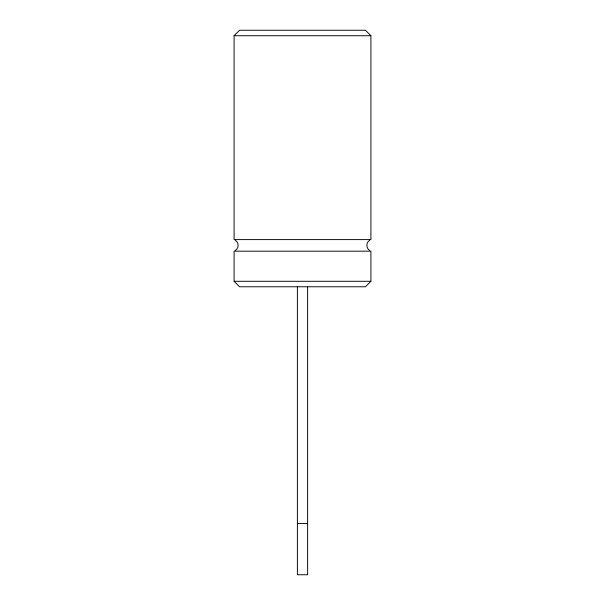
<?xml version="1.0" encoding="UTF-8"?>
<svg xmlns="http://www.w3.org/2000/svg" width="605" height="605" viewBox="0 0 605 605"><rect width="100%" height="100%" fill="white"/><g stroke="black" fill="none" stroke-linecap="round" stroke-linejoin="round"><path stroke-width="0.91" d="M234.097 35.725L239.565 30.25L365.435 30.25L370.903 35.725L370.903 239.595L234.097 239.595L234.097 35.725L370.903 35.725M370.903 281.295L365.435 286.77L239.565 286.77L234.097 281.295L234.097 251.181L370.903 251.181L370.903 281.295L234.097 281.295M235.262 250.53C239.073 248.345 239.073 242.423 235.262 240.238M369.738 240.238C365.927 242.423 365.927 248.345 369.738 250.53M297.388 523.446L307.627 523.446M307.627 286.861L307.627 574.75L297.388 574.75L297.388 286.861"/></g></svg>
